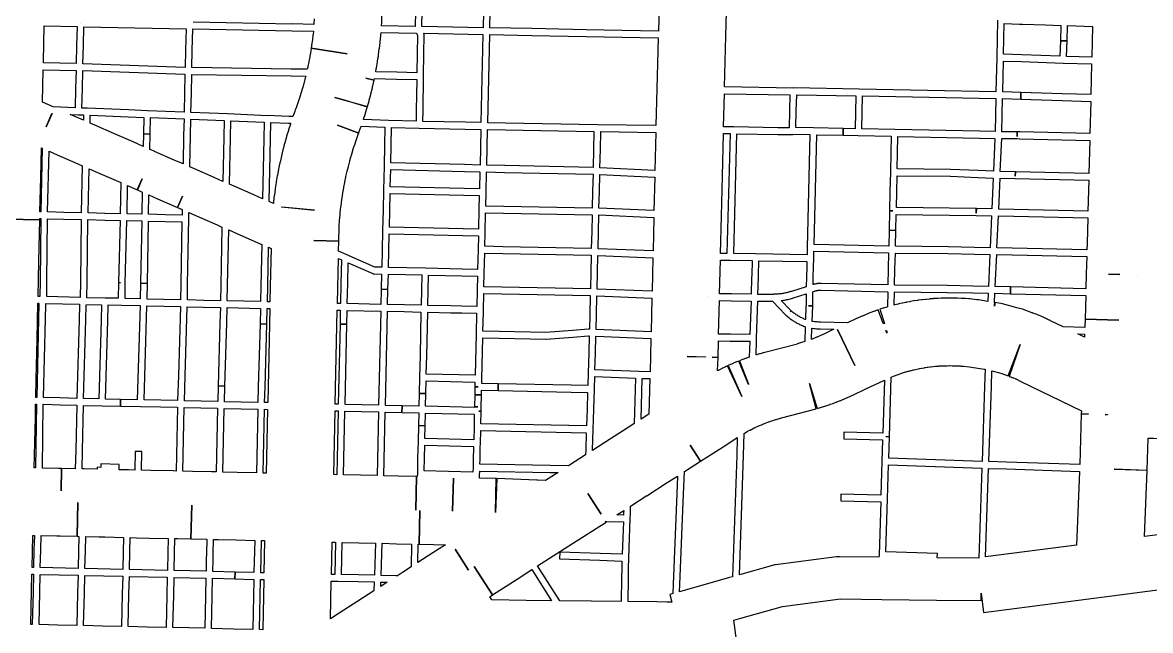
# Model space of a CAD drawing. Extents: x 0 to 1129, y 203 to 1017.
# Drawn here: x 334.1 to 522.6, y 322.8 to 424.4 of the extents above; entities that cross this region are included whole.
import ezdxf

# ---------------------------------------------------------------- set-up
doc = ezdxf.new("R2010")
doc.units = 0
doc.layers.get('0').update_dxf_attribs({"linetype": 'CONTINUOUS'})

msp = doc.modelspace()

# ---------------------------------------------------------------- linework, layer by layer
at = {"color": 1}
for points in [[(440.852357, 442.023353), (440.358445, 423.001575), (428.307556, 423.23442), (419.184734, 423.41082), (412.178579, 423.544865), (412.47489, 437.042154)], [(497.035734, 424.836968), (496.90169, 418.585769), (496.781734, 412.870746), (473.914668, 413.301146), (462.929179, 413.498702), (462.929179, 413.470479), (451.407468, 413.660968), (451.633246, 422.177035), (452.155334, 442.299479)], [(394.476111, 440.203088), (396.642155, 440.153687), (400.480378, 440.069021), (404.304511, 439.991398), (408.142734, 439.913799), (411.402378, 439.836199), (411.345933, 437.063354), (411.049622, 423.573132), (400.833178, 423.763621), (400.988378, 431.277799), (399.859489, 431.306021), (399.704289, 423.791843), (394.066889, 423.897687), (394.102155, 424.412732), (394.102155, 424.469176), (394.109154, 424.511532), (394.151488, 425.520465), (394.151488, 425.569843), (394.151488, 425.619243), (394.17971, 426.628199), (394.186709, 426.642197), (394.186709, 426.66342), (394.320776, 433.055753), (394.476111, 440.203088)], [(343.760778, 424.321179), (343.760778, 424.307181), (343.753779, 424.307181), (343.760778, 424.321179)], [(382.826994, 425.033463), (382.777594, 424.229152), (382.770594, 424.130351), (382.770594, 424.116353), (379.151083, 424.186886), (379.151083, 424.179887), (362.563483, 424.504443)], [(498.150444, 424.243511), (500.6834, 424.165911), (501.233711, 424.151913), (505.050778, 424.03198), (507.611933, 423.954358), (507.5414, 421.39318), (508.670289, 421.350869), (508.733778, 423.919091), (512.938889, 423.785024), (512.797778, 418.64858), (508.592667, 418.782647), (508.670289, 421.350869), (507.5414, 421.386135), (507.463778, 418.817913), (501.099667, 419.022513), (498.0446, 419.121313), (498.150444, 424.243511)], [(337.707111, 423.869578), (343.182222, 423.763734), (343.1046, 420.5958), (343.041111, 417.568978), (337.558956, 417.6748), (337.565955, 417.935867), (337.707111, 423.869578)], [(344.311111, 423.735511), (347.175667, 423.679067), (361.413778, 423.403911), (361.315, 419.805578), (361.251489, 416.919867), (344.17, 417.540756), (344.233489, 420.567578), (344.311111, 423.735511)], [(362.528556, 423.375689), (379.158511, 423.051134), (379.158511, 423.058133), (382.679222, 422.994644), (382.622778, 422.423155), (382.60878, 422.317311), (382.517069, 421.520044), (382.397113, 420.623977), (382.383115, 420.518133), (382.319626, 420.137155), (388.359182, 419.219911), (382.319626, 420.130089), (382.256115, 419.720866), (382.242116, 419.622089), (382.10805, 418.824799), (382.094051, 418.726044), (381.938807, 417.928755), (381.924808, 417.837022), (381.77663, 417.110311), (381.769631, 417.110311), (381.762632, 417.039755), (381.748634, 416.955089), (381.671034, 416.616422), (379.011078, 416.651688), (378.989855, 416.651688), (362.381055, 416.8916), (362.444566, 419.784355), (362.528556, 423.375689)], [(393.989266, 422.768911), (399.901845, 422.656023), (400.085266, 422.282089), (400.035889, 419.262312), (399.979444, 416.030845), (396.606889, 416.115511), (393.100289, 416.200178), (393.206111, 416.750534), (393.21311, 416.792845), (393.220109, 416.849289), (393.389443, 417.837067), (393.396442, 417.886467), (393.403441, 417.9288), (393.481041, 418.4368), (393.48804, 418.4368), (393.558595, 418.916578), (393.565594, 418.973023), (393.572594, 419.029467), (393.706638, 420.024312), (393.713637, 420.066622), (393.713637, 420.116023), (393.826526, 421.117911), (393.833525, 421.167289), (393.847523, 421.216689), (393.939257, 422.218578), (393.939257, 422.260911), (393.953255, 422.303245), (393.989266, 422.768911)], [(401.157711, 422.634845), (411.0214, 422.444356), (410.696822, 407.705289), (408.100378, 407.761734), (400.974289, 407.916978), (401.009556, 409.702023), (401.094222, 415.445245), (401.157711, 419.248178), (401.214155, 422.380845), (401.221154, 422.507867), (401.157711, 422.634845)], [(412.150289, 422.416134), (419.170556, 422.282089), (428.279266, 422.105689), (440.330155, 421.872845), (440.111444, 413.342689), (439.949178, 407.197289), (430.170155, 407.359578), (414.817266, 407.620622), (411.825711, 407.677067), (412.150289, 422.416134)], [(498.016378, 417.992312), (501.064378, 417.893511), (507.992956, 417.667734), (512.769556, 417.519578), (512.649622, 412.376089), (507.865933, 412.531289), (500.951489, 412.757067), (500.916222, 411.628178), (507.830667, 411.4024), (512.6214, 411.247201), (512.494378, 405.870845), (500.775111, 406.138978), (500.344734, 406.160201), (500.32351, 405.405268), (500.33051, 406.160201), (497.769354, 406.188424), (497.882243, 411.712912), (500.916132, 411.628246), (500.944354, 412.757135), (497.910465, 412.841801), (498.016378, 417.992312)], [(337.537778, 416.545911), (343.012889, 416.440089), (342.942333, 413.420312), (342.864734, 410.1818), (339.188778, 410.329956), (337.403711, 411.120178), (337.537778, 416.545911)], [(344.141778, 416.411867), (361.223266, 415.790978), (361.159778, 412.6724), (361.089222, 409.440978), (354.943845, 409.687911), (351.782956, 409.821956), (344.861444, 410.104178), (343.993622, 410.139467), (344.071222, 413.392089), (344.141778, 416.411867)], [(362.352155, 415.762756), (378.968, 415.522845), (378.996222, 415.522845), (381.402155, 415.487578), (381.352778, 415.275911), (381.324556, 415.177134), (381.127, 414.401023), (381.105777, 414.302245), (380.901154, 413.582578), (380.894155, 413.575579), (380.894155, 413.561581), (380.880157, 413.526292), (380.880157, 413.519293), (380.858934, 413.441693), (380.590823, 412.559737), (380.350934, 411.790693), (380.315668, 411.698982), (380.026378, 410.838182), (380.033378, 410.838182), (379.737022, 410.019737), (379.715799, 409.977426), (379.666421, 409.829248), (379.581754, 409.603471), (379.574755, 409.589472), (379.567756, 409.56125), (379.257312, 408.700472), (378.594112, 408.728695), (375.038112, 408.876873), (375.038112, 408.862649), (368.35649, 409.144871), (362.218156, 409.398871), (362.288712, 412.644426), (362.352155, 415.762756)], [(391.442222, 415.106533), (392.832155, 414.824311), (392.881556, 415.078311), (396.578667, 414.986577), (399.958289, 414.901911), (399.880667, 409.723155), (399.8454, 407.945155), (395.224, 408.036889), (391.054155, 408.213266), (391.061154, 408.22749), (391.075153, 408.283935), (391.385597, 409.24349), (391.392596, 409.285801), (391.413819, 409.342246), (391.68193, 410.252424), (391.68193, 410.259423), (391.703154, 410.301734), (387.51922, 411.543511), (386.284487, 411.924534), (391.731376, 410.400534), (391.992443, 411.360089), (392.013666, 411.409467), (392.020665, 411.458845), (392.274665, 412.425467), (392.288663, 412.481911), (392.302661, 412.524245), (392.54255, 413.504978), (392.549549, 413.547289), (392.556548, 413.603734), (392.775259, 414.584467), (392.789483, 414.6268), (392.796482, 414.669134), (392.831749, 414.817289), (391.442222, 415.106533)], [(451.379178, 412.531266), (462.343489, 412.347845), (462.265889, 409.666734), (462.202378, 406.851556), (460.346778, 406.844556), (460.325555, 406.844556), (452.938377, 406.985668), (451.237999, 407.01389), (451.379178, 412.531266)], [(463.472378, 412.361933), (473.329, 412.178511), (473.223178, 406.675178), (471.254667, 406.717489), (471.240668, 405.5886), (473.759513, 405.532155), (479.262846, 405.426333), (479.206402, 402.667622), (479.12878, 399.429111), (479.058224, 396.1906), (478.987668, 392.959178), (479.552113, 392.944954), (478.987668, 392.951953), (478.917113, 389.720509), (480.046002, 389.699286), (480.102446, 392.373352), (493.47978, 392.196975), (496.055069, 392.147575), (495.815157, 386.799463), (493.204624, 386.848841), (488.816046, 386.933508), (488.802048, 386.933508), (479.989648, 387.032308), (480.046092, 389.692241), (478.917203, 389.720463), (478.860759, 387.053463), (466.365381, 387.321575), (466.816937, 405.673063), (471.233692, 405.588397), (471.254915, 406.717286), (466.273693, 406.809019), (463.331515, 406.865463), (463.395026, 409.631241), (463.472378, 412.361933)], [(474.457889, 412.157333), (496.753444, 411.741044), (496.640556, 406.202444), (494.072333, 406.251845), (479.8554, 406.548155), (474.352067, 406.654), (474.457889, 412.157333)], [(338.991222, 409.215178), (338.998221, 409.215178), (338.024532, 406.999711), (338.991222, 409.215178)], [(342.018067, 409.088065), (343.393889, 409.031621), (344.254667, 408.996354), (344.240668, 408.114421), (342.681379, 408.798799), (342.018067, 409.088065)], [(345.383556, 408.954021), (351.7406, 408.692954), (354.337044, 408.580065), (354.2806, 405.807243), (355.402444, 405.78602), (355.465933, 408.537709), (361.061, 408.311931), (360.990444, 405.553198), (360.891667, 400.80482), (359.431178, 401.446865), (359.431178, 401.453864), (356.108, 402.900241), (356.108, 402.90724), (355.353044, 403.238863), (355.402444, 405.785907), (354.273556, 405.800131), (354.231222, 403.732842), (352.537889, 404.480731), (349.4546, 405.828353), (346.131444, 407.281775), (345.355333, 407.620442), (345.383556, 408.954021)], [(362.189889, 408.269621), (367.749667, 408.036799), (367.693222, 405.271021), (367.552111, 397.89091), (366.091622, 398.532954), (362.789622, 399.972287), (362.013489, 400.318021), (362.119333, 405.525021), (362.189889, 408.269621)], [(368.878556, 407.994465), (374.438333, 407.761621), (374.381889, 404.995843), (374.1914, 394.991088), (372.723845, 395.633132), (369.450067, 397.058354), (368.673933, 397.404065), (368.822111, 405.242799), (368.878556, 407.994465)], [(375.567222, 407.726309), (378.551711, 407.599309), (378.883333, 407.585311), (378.869335, 407.542977), (378.855337, 407.500644), (378.834114, 407.458311), (378.530736, 406.484644), (378.509513, 406.442311), (378.502514, 406.385866), (378.213225, 405.419244), (378.192002, 405.362799), (378.178004, 405.320489), (377.902826, 404.339755), (377.895826, 404.290355), (377.874603, 404.248044), (377.620603, 403.260266), (377.59938, 403.210866), (377.592381, 403.161466), (377.352515, 402.173688), (377.338291, 402.131378), (377.331292, 402.081977), (377.105514, 401.087155), (377.091516, 401.044799), (377.084517, 400.988355), (376.879917, 399.993533), (376.872918, 399.9512), (376.858694, 399.894755), (376.668205, 398.899911), (376.661206, 398.850533), (376.647208, 398.794089), (376.484919, 397.799244), (376.477919, 397.742799), (376.463695, 397.700489), (376.308496, 396.698577), (376.301497, 396.642133), (376.301497, 396.592755), (376.160386, 395.583822), (376.146387, 395.541466), (376.146387, 395.499155), (376.026454, 394.483155), (376.019455, 394.426711), (376.019455, 394.384355), (375.998232, 394.200933), (375.313832, 394.504311), (375.511387, 404.967688), (375.567222, 407.726309)], [(386.722067, 407.260552), (390.278067, 405.96233), (390.3486, 406.159885), (390.355599, 406.173884), (390.362598, 406.202106), (390.680087, 407.098173), (394.624154, 406.928839), (394.567709, 403.951372), (394.490087, 400.430661), (394.398376, 396.430173), (394.327798, 393.05055), (394.250198, 389.685062), (394.172598, 386.31955), (394.116154, 383.52555), (392.937865, 383.553772), (388.175353, 385.63515), (386.884198, 386.206661), (386.919487, 387.914106), (382.777865, 387.998772), (382.763866, 388.005772), (386.9196, 387.914061), (386.926599, 387.914061), (386.940597, 388.563172), (386.940597, 388.605505), (386.968819, 389.480394), (386.968819, 389.579172), (387.011153, 390.40466), (387.067597, 391.314838), (387.074596, 391.406572), (387.074596, 391.42057), (387.145174, 392.246081), (387.152174, 392.330748), (387.180396, 392.627081), (387.23684, 393.149193), (387.243839, 393.24797), (387.356728, 394.165193), (387.462573, 394.97657), (387.483796, 395.07537), (387.603729, 395.893815), (387.624952, 395.978482), (387.766063, 396.789859), (387.773062, 396.85337), (387.780062, 396.888637), (387.928239, 397.700037), (387.949463, 397.798792), (388.111752, 398.603148), (388.132975, 398.694859), (388.344619, 399.590926), (388.528086, 400.388193), (388.535085, 400.388193), (388.767907, 401.284259), (388.782131, 401.340704), (388.796129, 401.37597), (389.014863, 402.166193), (389.043085, 402.257903), (389.275907, 403.048126), (389.304129, 403.139859), (389.558129, 403.930081), (389.586351, 404.014748), (389.854485, 404.790859), (389.889752, 404.889637), (390.179018, 405.708081), (390.193242, 405.750415), (390.263775, 405.94797), (386.722067, 407.260552)], [(395.753178, 406.893663), (400.388667, 406.80193), (408.072155, 406.632596), (410.6686, 406.576152), (410.541622, 400.614219), (407.966333, 400.684774), (395.633222, 400.974063), (395.696734, 403.937397), (395.753178, 406.893663)], [(411.797489, 406.54793), (414.789044, 406.491485), (429.584556, 406.237485), (429.521044, 403.224774), (429.457556, 400.190885), (414.662067, 400.522508), (411.670511, 400.585996), (411.797489, 406.54793)], [(430.713444, 406.223397), (439.920956, 406.068152), (439.772778, 399.725219), (430.5794, 400.141485), (430.649933, 403.196552), (430.713444, 406.223397)], [(451.209845, 405.88473), (452.352822, 405.863507), (451.8166, 385.825729), (450.744155, 385.846952), (450.892333, 392.055841), (451.047556, 398.78), (451.209845, 405.88473)], [(453.481711, 405.842374), (460.318556, 405.715397), (460.325555, 405.715397), (460.332554, 405.715397), (462.823154, 405.722396), (462.823154, 405.750618), (465.687732, 405.694174), (465.222042, 386.77824), (465.19382, 385.614062), (456.60722, 385.755174), (452.945376, 385.811618), (453.481711, 405.842374)], [(480.391622, 405.404952), (494.044111, 405.12273), (496.605266, 405.07333), (496.372444, 399.562952), (493.790111, 399.675841), (489.196956, 399.880441), (489.182732, 399.880441), (489.175733, 399.880441), (480.271622, 399.965108), (480.335133, 402.639174), (480.391622, 405.404952)], [(337.227333, 403.485841), (337.375489, 403.42233), (337.128556, 392.796663), (336.980378, 392.796663), (337.1074, 398.553996), (337.227333, 403.485841)], [(497.734155, 405.059219), (500.323556, 405.030996), (500.746889, 405.009773), (512.466155, 404.74164), (512.303889, 399.210084), (500.034289, 399.492306), (500.013066, 398.737373), (500.020065, 399.492306), (497.501243, 399.527595), (497.734155, 405.059219)], [(338.497333, 402.928441), (339.844956, 402.335774), (339.844956, 402.342773), (343.295111, 400.82584), (344.064155, 400.487174), (343.887778, 392.641396), (340.973845, 392.704907), (338.257444, 392.768396), (338.497333, 402.928441)], [(345.186, 399.99333), (346.618289, 399.365397), (349.694511, 398.024818), (350.491778, 397.672063), (350.407111, 392.486219), (347.831845, 392.542663), (345.016667, 392.613219), (345.186, 399.99333)], [(395.605, 399.845174), (407.938111, 399.555885), (410.5134, 399.48533), (410.449889, 396.634885), (407.860511, 396.69133), (395.541489, 396.973552), (395.605, 399.845174)], [(354.090111, 398.335331), (353.2646, 396.444442), (354.054822, 396.098731), (353.998378, 392.408664), (351.536, 392.458222), (351.613622, 397.178378), (353.257556, 396.451667), (354.090111, 398.335331)], [(411.642289, 399.457108), (414.633845, 399.393619), (429.429333, 399.061996), (429.365845, 396.239774), (429.295266, 393.431663), (414.513889, 393.706818), (411.508222, 393.763263), (411.564667, 396.049263), (411.642289, 399.457108)], [(430.551178, 399.019663), (439.751622, 398.59633), (439.617556, 392.994219), (430.424155, 393.396374), (430.494734, 396.211552), (430.551178, 399.019663)], [(480.243444, 398.836286), (489.140511, 398.75162), (489.168734, 398.75162), (493.733667, 398.54702), (496.330111, 398.434131), (496.104333, 393.276509), (493.500822, 393.325909), (493.479599, 392.570953), (493.486598, 393.325909), (480.13042, 393.502286), (480.186865, 396.16222), (480.243444, 398.836286)], [(497.459, 398.398842), (500.013111, 398.363553), (512.275667, 398.081331), (512.141622, 392.923731), (499.780289, 393.191842), (497.233222, 393.248286), (497.459, 398.398842)], [(355.176667, 395.611909), (356.601889, 394.99102), (359.953266, 393.516398), (360.785845, 395.407286), (359.960333, 393.516398), (360.750556, 393.170664), (360.736557, 392.253464), (357.921379, 392.316953), (355.127379, 392.380442), (355.176667, 395.611909)], [(395.513266, 395.844731), (407.832289, 395.562509), (410.421667, 395.506064), (410.365222, 393.220064), (410.287622, 389.903953), (407.712333, 389.960398), (395.393333, 390.228509), (395.449778, 393.022509), (395.513266, 395.844731)], [(361.865333, 392.684), (363.2694, 392.070155), (366.627845, 390.595556), (367.403933, 390.256889), (367.213444, 380.5414), (367.164067, 377.944956), (364.370067, 378.0014), (361.618378, 378.064889), (361.660734, 380.675444), (361.851222, 391.668), (361.865333, 392.684)], [(377.366378, 393.608131), (382.862667, 393.050731), (377.415778, 393.586953), (377.366378, 393.608131)], [(411.48, 392.6346), (414.485667, 392.578155), (429.267044, 392.295933), (429.203556, 389.480778), (429.140067, 386.672667), (414.358667, 386.969), (411.360067, 387.032511), (411.402378, 389.304378), (411.48, 392.6346)], [(430.395933, 392.267711), (439.596378, 391.865556), (439.4694, 386.263444), (430.268956, 386.6374), (430.332444, 389.452556), (430.395933, 392.267711)], [(336.959222, 391.668045), (337.1074, 391.668045), (337.015667, 381.239934), (336.980378, 378.64349), (336.655845, 378.650489), (336.782822, 384.471311), (336.952155, 391.463378), (331.427667, 391.590355), (336.952155, 391.470422), (336.959222, 391.668045)], [(338.236289, 391.639823), (340.945622, 391.576334), (343.8666, 391.512823), (343.732556, 381.112934), (343.704333, 378.474156), (338.109266, 378.615267), (338.144556, 381.225823), (338.236289, 391.639823)], [(344.995489, 391.484601), (347.803622, 391.414045), (350.385933, 391.357601), (350.096667, 380.957712), (350.4706, 380.950713), (350.096667, 380.950713), (350.075444, 378.347224), (347.867066, 378.389557), (344.833177, 378.446002), (344.861399, 381.105958), (344.995489, 391.484601)], [(351.514822, 391.329378), (353.984289, 391.279978), (353.814956, 380.85189), (354.943845, 380.837666), (355.113178, 391.251666), (357.907178, 391.188177), (360.715266, 391.124688), (360.531845, 380.68951), (360.489489, 378.093066), (357.695489, 378.163622), (354.8874, 378.220066), (354.943845, 380.823577), (353.814956, 380.851799), (353.758511, 378.248288), (351.204378, 378.325888), (351.225601, 380.94351), (351.514822, 391.329378)], [(497.183845, 392.119601), (499.752067, 392.063156), (512.1134, 391.795045), (512.000511, 387.498201), (511.972289, 386.432823), (499.498067, 386.722112), (496.943933, 386.778556), (497.183845, 392.119601)], [(368.525778, 389.770112), (369.894556, 389.170378), (373.295333, 387.688712), (374.050289, 387.357089), (373.916222, 380.393267), (373.866822, 377.789756), (368.292956, 377.916779), (368.342333, 380.527312), (368.525778, 389.770112)], [(395.365111, 389.099823), (407.684111, 388.831712), (410.2594, 388.775267), (410.217044, 386.489267), (410.139444, 383.159045), (407.543, 383.208423), (401.397622, 383.356601), (395.245178, 383.497712), (395.301622, 386.298779), (395.365111, 389.099823)], [(375.172111, 386.870313), (375.602511, 386.679801), (375.468444, 380.350979), (375.412, 377.754535), (374.995711, 377.761534), (375.045111, 380.372112), (375.172111, 386.870313)], [(386.856111, 384.979356), (387.385266, 384.753578), (387.293556, 380.816578), (387.215933, 377.486356), (386.700889, 377.500354), (386.757333, 380.103843), (386.856111, 384.979356)], [(411.331845, 385.903713), (414.330444, 385.840201), (429.111845, 385.543868), (429.041266, 382.721646), (428.984822, 379.913535), (414.210511, 380.223979), (411.197778, 380.280424), (411.247178, 382.566424), (411.331845, 385.903713)], [(430.240734, 385.508602), (439.441178, 385.127579), (439.300067, 379.511357), (430.113711, 379.878246), (430.170155, 382.700468), (430.240734, 385.508602)], [(450.715933, 384.718312), (452.352822, 384.690089), (456.021711, 384.633645), (455.944111, 382.206534), (455.944111, 382.199535), (455.937112, 381.832646), (455.880668, 379.010424), (452.585734, 379.073935), (450.589023, 379.109201), (450.715933, 384.718312)], [(457.1506, 384.619511), (465.165711, 384.485467), (465.144488, 383.554134), (465.09511, 381.924312), (465.052754, 380.280356), (462.611555, 379.497201), (462.604556, 379.497201), (462.477556, 379.454845), (462.470556, 379.454845), (462.301223, 379.3984), (462.294224, 379.3984), (462.139002, 379.356089), (462.125004, 379.356089), (461.962737, 379.313734), (461.948513, 379.313734), (461.793313, 379.271423), (461.786314, 379.271423), (461.616981, 379.229067), (461.609982, 379.229067), (461.440649, 379.200845), (461.433649, 379.200845), (461.264316, 379.158534), (461.257317, 379.158534), (461.087984, 379.137311), (461.080985, 379.137311), (460.911651, 379.102044), (460.911651, 379.109043), (460.735251, 379.080821), (460.728252, 379.080821), (460.558919, 379.066823), (460.551919, 379.066823), (460.382586, 379.0456), (460.375587, 379.0456), (460.206254, 379.031376), (460.199255, 379.031376), (460.022877, 379.017378), (459.846499, 379.010378), (459.832275, 379.010378), (459.677076, 379.010378), (459.655853, 379.010378), (459.655853, 378.975089), (459.564142, 378.975089), (459.542919, 378.975089), (459.366541, 378.975089), (456.995874, 378.989313), (457.066407, 381.804469), (457.073406, 382.171358), (457.1506, 384.619511)], [(466.336956, 386.192979), (478.832333, 385.924868), (478.768822, 383.243757), (478.712378, 380.569713), (467.578734, 380.830757), (467.571734, 380.830757), (467.557736, 380.830757), (467.487181, 380.830757), (467.402514, 380.830757), (467.395515, 380.830757), (467.381517, 380.830757), (467.29685, 380.823758), (467.289851, 380.823758), (467.205184, 380.823758), (467.198185, 380.823758), (467.191186, 380.823758), (467.028897, 380.802535), (467.021898, 380.802535), (467.014899, 380.802535), (466.923165, 380.795536), (466.916166, 380.795536), (466.909167, 380.795536), (466.831545, 380.774313), (466.739834, 380.767313), (466.725835, 380.760314), (466.711837, 380.760314), (466.704838, 380.760314), (466.690614, 380.760314), (466.655348, 380.753315), (466.641349, 380.753315), (466.556683, 380.732092), (466.549684, 380.732092), (466.465017, 380.718094), (466.458018, 380.704096), (466.451019, 380.704096), (466.373396, 380.690097), (466.359398, 380.690097), (466.281798, 380.661875), (466.274799, 380.661875), (466.2678, 380.661875), (466.197267, 380.640652), (466.225489, 381.889497), (466.274867, 383.526386), (466.310156, 385.064497), (466.336956, 386.192979)], [(479.961222, 385.903713), (488.787711, 385.804912), (488.79471, 385.804912), (493.19031, 385.720246), (495.758532, 385.670868), (495.52571, 380.329801), (492.922221, 380.379201), (488.674754, 380.456824), (488.667755, 380.456824), (479.841244, 380.548535), (479.897688, 383.222602), (479.961222, 385.903713)], [(496.894556, 385.649713), (499.469845, 385.593268), (511.944067, 385.303979), (511.866444, 382.453535), (511.795889, 379.948824), (499.215845, 380.245135), (499.187622, 379.116246), (511.774734, 378.819935), (511.661845, 374.840602), (517.306289, 374.692424), (517.306289, 374.685425), (511.661845, 374.840669), (511.626556, 373.486003), (508.014111, 373.570669), (505.876289, 374.600758), (505.756333, 374.664269), (505.742335, 374.671268), (505.721112, 374.692491), (505.69289, 374.69949), (505.445957, 374.819424), (505.403623, 374.847646), (505.36129, 374.868869), (505.10729, 374.988802), (505.057912, 375.017024), (505.008512, 375.031023), (504.754512, 375.150978), (504.705112, 375.172201), (504.669846, 375.193425), (504.415846, 375.299269), (504.373512, 375.327491), (504.317068, 375.34149), (504.063068, 375.447312), (504.020734, 375.468535), (503.985468, 375.482533), (503.717334, 375.588355), (503.675023, 375.609578), (503.625623, 375.623576), (503.357512, 375.722354), (503.315179, 375.750576), (503.258734, 375.757575), (502.99769, 375.856376), (502.962401, 375.870374), (502.927112, 375.877373), (502.856579, 375.898596), (502.778957, 375.926818), (502.659023, 375.969174), (501.516001, 376.406596), (501.240846, 376.519485), (500.951556, 376.597108), (500.288357, 376.773485), (497.861246, 377.422596), (497.571957, 377.493174), (497.282668, 377.549619), (496.619468, 377.655441), (496.520668, 377.034552), (496.534892, 377.316774), (496.584269, 377.655441), (496.54898, 377.66244), (496.612491, 379.172306), (499.18778, 379.115862), (499.209004, 380.244751), (496.661937, 380.301195), (496.894556, 385.649713)], [(388.500067, 384.266756), (392.606378, 382.467578), (392.698111, 382.425245), (392.818067, 382.425245), (394.088067, 382.397023), (394.024556, 379.871134), (395.146378, 379.8288), (395.216956, 382.3688), (400.804956, 382.2418), (400.748511, 379.708845), (400.692067, 377.175911), (397.898067, 377.239423), (395.075845, 377.302911), (395.146378, 379.8288), (394.024556, 379.864089), (393.961044, 377.331134), (388.344822, 377.458134), (388.422444, 380.802467), (388.500067, 384.266756)], [(401.933845, 382.213714), (407.514778, 382.079647), (410.111222, 382.030269), (410.054778, 379.737202), (409.998333, 376.96438), (407.514778, 377.020825), (405.673266, 377.063158), (401.820956, 377.147825), (401.8774, 379.680758), (401.933845, 382.213714)], [(515.591778, 382.354689), (517.503845, 382.312356), (517.503845, 382.305357), (515.591778, 382.354689)], [(520.431889, 382.234711), (520.438888, 382.234711), (520.438888, 382.227712), (520.431889, 382.227712), (520.431889, 382.234711)], [(411.169556, 379.151602), (414.182289, 379.095158), (428.9566, 378.784714), (428.879, 375.64498), (428.822556, 373.168491), (428.709667, 373.17549), (428.681444, 373.17549), (428.653222, 373.168491), (426.000333, 372.970936), (421.562378, 372.64638), (421.513, 372.64638), (413.787178, 372.801602), (411.035489, 372.858047), (411.106067, 376.004825), (411.106067, 376.364669), (411.169556, 379.151602)], [(465.038734, 379.088091), (465.031734, 377.105491), (465.024735, 377.105491), (464.92598, 374.791269), (464.869536, 374.812492), (464.735469, 374.868937), (464.721471, 374.875936), (464.594471, 374.939425), (464.587471, 374.939425), (464.453405, 375.002936), (464.446406, 375.002936), (464.319383, 375.05938), (464.312384, 375.073378), (464.178317, 375.129823), (464.171318, 375.143821), (464.051385, 375.214377), (464.037161, 375.214377), (463.917228, 375.284932), (463.910228, 375.284932), (463.783206, 375.355488), (463.776207, 375.362487), (463.649207, 375.433065), (463.642208, 375.440064), (463.522274, 375.517687), (463.395274, 375.602353), (463.388275, 375.609352), (463.275386, 375.686975), (463.261388, 375.686975), (463.141433, 375.778686), (463.134433, 375.778686), (463.028611, 375.863352), (463.014613, 375.870351), (462.901724, 375.955018), (462.894725, 375.962017), (462.781836, 376.046684), (462.774837, 376.060682), (462.669015, 376.145349), (462.654791, 376.152348), (462.541902, 376.251148), (462.386703, 376.067681), (462.534858, 376.251148), (462.407858, 376.349903), (462.372569, 376.392259), (462.358571, 376.399258), (460.891015, 377.958525), (461.060348, 377.986747), (461.067348, 377.986747), (461.264903, 378.014969), (461.448348, 378.050258), (461.455347, 378.050258), (461.645835, 378.085548), (461.652834, 378.085548), (461.836256, 378.120814), (461.843255, 378.120814), (461.857254, 378.127813), (462.033631, 378.163102), (462.04063, 378.163102), (462.04763, 378.163102), (462.224007, 378.21248), (462.231006, 378.219479), (462.238005, 378.219479), (462.414406, 378.261812), (462.428404, 378.261812), (462.611871, 378.311212), (462.61887, 378.311212), (462.795247, 378.374701), (462.802247, 378.374701), (462.936291, 378.409968), (462.94329, 378.416967), (465.038734, 379.088091)], [(467.402333, 379.701936), (467.430556, 379.701936), (467.487, 379.701936), (467.550511, 379.701936), (467.55751, 379.701936), (478.68411, 379.440892), (478.627666, 376.907936), (478.613668, 376.900937), (478.564267, 376.886713), (478.514867, 376.872714), (477.978645, 376.710425), (477.929267, 376.703426), (477.893978, 376.689202), (477.357756, 376.519869), (478.119756, 374.113936), (477.936334, 374.120935), (477.075534, 376.421069), (476.377045, 376.152935), (476.334712, 376.138937), (476.292378, 376.117714), (475.424556, 375.786091), (475.382201, 375.764868), (475.325756, 375.736646), (474.465001, 375.383868), (474.422645, 375.36987), (474.380334, 375.355872), (473.519534, 374.981938), (473.441934, 374.946649), (473.364334, 374.904316), (471.974378, 374.248161), (467.437668, 374.346916), (467.423444, 374.346916), (467.345844, 374.353915), (467.338845, 374.353915), (467.127201, 374.367913), (467.105977, 374.367913), (466.894311, 374.381911), (466.887312, 374.381911), (466.675668, 374.403135), (466.668668, 374.403135), (466.449958, 374.424358), (466.449958, 374.417359), (466.22418, 374.452625), (466.217181, 374.452625), (466.047847, 374.473848), (466.146625, 377.063226), (465.469292, 377.091448), (466.160736, 377.084449), (466.174734, 379.448071), (466.428734, 379.532738), (466.442733, 379.532738), (466.49211, 379.553961), (466.562688, 379.575184), (466.583911, 379.575184), (466.633289, 379.596407), (466.640288, 379.596407), (466.703799, 379.610631), (466.703799, 379.603632), (466.767288, 379.624855), (466.781286, 379.624855), (466.837731, 379.639079), (466.84473, 379.639079), (466.901174, 379.646078), (466.908174, 379.646078), (466.915173, 379.646078), (466.936396, 379.660077), (466.985796, 379.667076), (466.992795, 379.667076), (467.049239, 379.674075), (467.063238, 379.674075), (467.119682, 379.681074), (467.119682, 379.674075), (467.26786, 379.695298), (467.289083, 379.695298), (467.338461, 379.695298), (467.34546, 379.695298), (467.402333, 379.701936)], [(479.813044, 379.419714), (488.6466, 379.328003), (488.653599, 379.328003), (492.908088, 379.25038), (495.483377, 379.20098), (495.426932, 377.832225), (493.839421, 378.072091), (493.69831, 378.093314), (493.557199, 378.107313), (492.414221, 378.227268), (492.371865, 378.227268), (492.322488, 378.227268), (492.287199, 378.234267), (492.273201, 378.234267), (492.251977, 378.234267), (491.701644, 378.283668), (491.638133, 378.290667), (491.581688, 378.290667), (491.031378, 378.325933), (490.981977, 378.325933), (490.939644, 378.325933), (490.3752, 378.354155), (490.325822, 378.354155), (490.262311, 378.354155), (489.704933, 378.368379), (489.662577, 378.368379), (489.620266, 378.368379), (489.055822, 378.375378), (488.999378, 378.375378), (488.949977, 378.375378), (488.942978, 378.375378), (488.392622, 378.368379), (488.336178, 378.368379), (488.2868, 378.368379), (487.729423, 378.354155), (487.672978, 378.354155), (487.630622, 378.354155), (487.066178, 378.325933), (487.0168, 378.318934), (486.967423, 378.318934), (486.402978, 378.283668), (486.353578, 378.283668), (486.311245, 378.269444), (485.7468, 378.227133), (485.697423, 378.227133), (485.648023, 378.220134), (485.090622, 378.163689), (485.041245, 378.15669), (484.9848, 378.15669), (484.427423, 378.086157), (484.385067, 378.086157), (484.342756, 378.079158), (483.785356, 378.008602), (483.735956, 378.001603), (483.679511, 377.987379), (483.129201, 377.90978), (483.072756, 377.90278), (483.016312, 377.895781), (482.465956, 377.797004), (482.430689, 377.790004), (482.381289, 377.776006), (481.838023, 377.684273), (481.788622, 377.66305), (481.725134, 377.65605), (481.1748, 377.543162), (481.125423, 377.529163), (481.068978, 377.522164), (480.525689, 377.402209), (480.476312, 377.38821), (480.433956, 377.374212), (479.890689, 377.240168), (479.841289, 377.233169), (479.798978, 377.22617), (479.763689, 377.21917), (479.813044, 379.419714)], [(336.627622, 377.52178), (336.832222, 377.514781), (336.818224, 377.465404), (336.818224, 377.401892), (336.754713, 374.918337), (336.437224, 361.780892), (336.282002, 361.787892), (336.352557, 364.835892), (336.500713, 371.46107), (336.627622, 377.52178)], [(337.989333, 377.486491), (343.591444, 377.34538), (343.591444, 377.331382), (343.584445, 377.289049), (343.584445, 377.246715), (343.513912, 374.756116), (343.168179, 361.60456), (340.374179, 361.68216), (337.566068, 361.752715), (337.883556, 374.883093), (337.947068, 377.324338), (337.989333, 377.486491)], [(348.403333, 377.253647), (350.618778, 377.211336), (353.730289, 377.119602), (353.257556, 361.392758), (350.4706, 361.449202), (350.456602, 360.320313), (353.786824, 360.24978), (357.152313, 360.179202), (359.953357, 360.122758), (359.727579, 349.468892), (359.247801, 349.48289), (355.522468, 349.567556), (353.963201, 349.602846), (354.02669, 352.728445), (352.897801, 352.756668), (352.897801, 352.749668), (352.834313, 349.631113), (351.79009, 349.659335), (350.195535, 349.694624), (350.216758, 350.583602), (347.154669, 350.65418), (347.140445, 350.082668), (346.568957, 350.096667), (346.561958, 349.779178), (344.332402, 349.821489), (344.325403, 349.821489), (344.022025, 349.828488), (344.092558, 352.855332), (344.254847, 360.44711), (347.366336, 360.390666), (350.449625, 360.320088), (350.470848, 361.448977), (347.952026, 361.505421), (348.333026, 374.635821), (348.403333, 377.253647)], [(344.734444, 377.324225), (347.281489, 377.274825), (347.203889, 374.671336), (346.822889, 361.533869), (344.282889, 361.576225), (344.642734, 374.720714), (344.713266, 377.183114), (344.713266, 377.21838), (344.734444, 377.324225)], [(354.859178, 377.09138), (357.667266, 377.034936), (360.468333, 376.96438), (360.115556, 365.400313), (359.981489, 361.251647), (357.180444, 361.308091), (354.386444, 361.364536), (354.859178, 377.09138)], [(430.085489, 378.749425), (439.271845, 378.382536), (439.123667, 372.759269), (429.951444, 373.126158), (430.007889, 375.616758), (430.085489, 378.749425)], [(448.662778, 378.629537), (448.669777, 378.629537), (448.669777, 378.622537), (448.662778, 378.622537), (448.662778, 378.629537)], [(450.560734, 377.980425), (452.564511, 377.945159), (455.845333, 377.881648), (455.661889, 372.279537), (452.381044, 372.328937), (450.412556, 372.357159), (450.560734, 377.980425)], [(456.967178, 377.860447), (459.359, 377.846223), (459.450734, 377.846223), (461.588556, 375.574357), (461.616778, 375.546135), (461.645, 375.517912), (461.807266, 375.39089), (461.934289, 375.278001), (461.941288, 375.271002), (462.061221, 375.179291), (462.075445, 375.165067), (462.202423, 375.073356), (462.202423, 375.059358), (462.33649, 374.967624), (462.343489, 374.967624), (462.343489, 374.953626), (462.477556, 374.861892), (462.484555, 374.861892), (462.618622, 374.763115), (462.625621, 374.763115), (462.759687, 374.664337), (462.766687, 374.664337), (462.766687, 374.657338), (462.907798, 374.565627), (463.048909, 374.48096), (463.063133, 374.473961), (463.204244, 374.389294), (463.211243, 374.382295), (463.34531, 374.304695), (463.352309, 374.304695), (463.359308, 374.297696), (463.500419, 374.21303), (463.648597, 374.13543), (463.662595, 374.13543), (463.803706, 374.057807), (463.810706, 374.057807), (463.958884, 373.987252), (463.965883, 373.980253), (464.121082, 373.916764), (464.121082, 373.909765), (464.26926, 373.846254), (464.276259, 373.839255), (464.283258, 373.839255), (464.438481, 373.775766), (464.586659, 373.712277), (464.593658, 373.705278), (464.755947, 373.641767), (464.889991, 373.599456), (464.82648, 371.122945), (463.570614, 370.734878), (463.584612, 370.699611), (458.123634, 369.274389), (458.102411, 369.26739), (457.933078, 369.225079), (457.890745, 369.21808), (457.848411, 369.204082), (457.354522, 369.062971), (457.312189, 369.055972), (457.262789, 369.048973), (456.768922, 368.900795), (456.726567, 368.886796), (456.684256, 368.872572), (456.754789, 371.243239), (456.769013, 371.701862), (456.967178, 377.860447)], [(361.597222, 376.936158), (364.341845, 376.872669), (367.135845, 376.816225), (367.072333, 374.212714), (366.768956, 363.685825), (367.897845, 363.657602), (368.201222, 374.184491), (368.264734, 376.788003), (373.8386, 376.66098), (373.775111, 374.064536), (374.904, 374.036313), (374.967489, 376.632758), (375.383778, 376.625759), (375.052155, 360.905981), (374.523, 360.919979), (374.6006, 363.509357), (374.904, 374.029201), (373.775111, 374.064468), (373.471711, 363.530535), (373.401178, 360.941135), (370.621266, 361.004646), (367.820222, 361.06109), (367.897845, 363.650468), (366.768956, 363.685757), (366.691333, 361.089313), (363.911444, 361.159868), (361.117444, 361.223357), (361.244444, 365.364889), (361.597222, 376.936158)], [(386.672667, 376.371714), (387.187711, 376.357715), (387.1454, 374.015271), (388.274289, 373.994048), (388.3166, 376.329425), (393.932822, 376.202425), (393.594155, 360.468537), (390.779, 360.539092), (387.977933, 360.609648), (388.274289, 373.994048), (387.1454, 374.008046), (386.849044, 360.63778), (386.341044, 360.651778), (386.672667, 376.371714)], [(395.047622, 376.174158), (397.869845, 376.110669), (400.663845, 376.047158), (400.5086, 368.765825), (400.416889, 365.146313), (400.367489, 362.451114), (401.482289, 362.429891), (401.531667, 364.560668), (409.694956, 364.341958), (409.680732, 363.572891), (410.238132, 363.558892), (410.238132, 363.551893), (409.680732, 363.558892), (409.65251, 362.21127), (410.781398, 362.197272), (410.795622, 362.97336), (413.554333, 362.923983), (413.575556, 364.052872), (410.823912, 364.102249), (410.837911, 364.871316), (411.007244, 371.729316), (413.758933, 371.672872), (421.548266, 371.517649), (421.576489, 371.517649), (421.604711, 371.517649), (426.077911, 371.849272), (428.674355, 372.046827), (428.737866, 372.046827), (428.794311, 372.046827), (428.709644, 369.224605), (428.603822, 365.852027), (428.540311, 363.749494), (425.7816, 363.805938), (413.575466, 364.052872), (413.561468, 362.923983), (425.753468, 362.67705), (428.512179, 362.620605), (428.427512, 359.819538), (428.335779, 357.011427), (410.668668, 357.364205), (410.718068, 359.494983), (410.344135, 359.501982), (410.725112, 359.501982), (410.725112, 360.165227), (410.781556, 362.183093), (409.652668, 362.211315), (409.596223, 360.193449), (410.160668, 360.179225), (409.596223, 360.186224), (409.596223, 360.087446), (401.440001, 360.299113), (401.482357, 362.422846), (400.367556, 362.451069), (400.311112, 360.327335), (397.517112, 360.38378), (397.495889, 359.254891), (400.282822, 359.198446), (400.240511, 357.060624), (401.3694, 357.0464), (401.411711, 359.170134), (409.582067, 358.958467), (409.539711, 356.820622), (409.490333, 354.696911), (401.32, 354.901511), (401.3694, 357.032312), (400.240511, 357.060534), (400.177, 354.358245), (400.113489, 351.670089), (400.064111, 348.974845), (400.057112, 348.544467), (399.930135, 348.551466), (399.796068, 342.907022), (399.923068, 348.551466), (396.853912, 348.622044), (394.469112, 348.678489), (394.69489, 359.3112), (397.48889, 359.254755), (397.517112, 360.383644), (394.723112, 360.440089), (395.047622, 376.174158)], [(401.792734, 376.018936), (405.645044, 375.934269), (407.486556, 375.891936), (409.970111, 375.835491), (409.892511, 372.321825), (409.723178, 365.470892), (401.559889, 365.689602), (401.637489, 368.737602), (401.792734, 376.018936)], [(466.012378, 373.337734), (466.075889, 373.330735), (466.082888, 373.330735), (466.31571, 373.295469), (466.322709, 373.295469), (466.562621, 373.281471), (466.562621, 373.274471), (466.56962, 373.274471), (466.802442, 373.253248), (466.809441, 373.253248), (467.04933, 373.23925), (467.056329, 373.23925), (467.282107, 373.225252), (467.296331, 373.225252), (467.402153, 373.218253), (469.69522, 373.168875), (467.896042, 372.315142), (467.889042, 372.308143), (467.578598, 372.167031), (467.486865, 372.124698), (467.239931, 372.011809), (467.134087, 371.969476), (466.873042, 371.849543), (466.802464, 371.821321), (466.428531, 371.673143), (466.174531, 371.581409), (466.089865, 371.539098), (465.962865, 371.496742), (466.012378, 373.337734)], [(429.923222, 371.997179), (439.095444, 371.63029), (439.031933, 368.744579), (438.954333, 366.04229), (437.098734, 366.112846), (429.753889, 366.380957), (429.838556, 369.189068), (429.923222, 371.997179)], [(470.281, 373.15429), (470.294998, 373.15429), (473.159554, 367.093556), (470.281, 373.15429)], [(478.366667, 372.977912), (478.479556, 372.977912), (478.536, 372.787401), (478.529001, 372.540445), (478.366667, 372.977912)], [(510.462378, 372.378179), (511.591266, 372.356956), (511.577268, 371.841889), (510.462378, 372.378179)], [(450.384333, 371.228135), (452.374, 371.199912), (455.6266, 371.150512), (455.549, 368.511734), (455.513711, 368.490511), (455.026889, 368.321178), (454.984556, 368.306954), (454.935178, 368.299955), (454.462444, 368.123577), (454.420111, 368.102354), (454.384822, 368.088356), (453.905044, 367.897867), (455.414956, 363.996134), (455.414956, 363.918534), (453.806289, 367.862578), (453.474667, 367.721467), (453.446444, 367.714468), (453.411178, 367.70047), (452.769111, 367.432336), (452.726778, 367.404114), (452.670333, 367.390116), (452.035333, 367.107893), (454.321333, 361.950271), (451.9154, 367.051449), (451.534378, 366.867982), (451.499111, 366.853984), (451.456778, 366.832761), (450.984067, 366.606983), (450.941711, 366.578761), (450.8994, 366.550538), (450.433711, 366.310649), (450.3914, 366.296651), (450.349044, 366.275428), (450.257333, 366.22605), (450.320822, 368.455606), (449.354222, 368.483828), (449.354222, 368.505051), (450.320822, 368.483828), (450.384333, 371.228135)], [(500.8386, 370.628401), (499.011222, 365.287334), (499.201711, 365.23089), (499.272289, 365.202668), (499.364, 365.167401), (499.455711, 365.132135), (499.526289, 365.103912), (499.625044, 365.068623), (499.709711, 365.033334), (499.963711, 364.927512), (500.041333, 364.892223), (500.133044, 364.856957), (500.203622, 364.82169), (500.295333, 364.779334), (500.358822, 364.744068), (500.443489, 364.694668), (500.563444, 364.64529), (500.612822, 364.617068), (500.704556, 364.56769), (500.775111, 364.539468), (500.8386, 364.504179), (511.048, 359.551179), (511.034002, 359.050223), (512.177002, 359.007912), (512.226402, 358.986689), (511.026935, 359.021956), (510.772935, 350.548245), (498.552713, 350.9504), (495.582335, 351.049201), (496.012713, 363.622178), (496.104446, 366.211578), (497.367379, 365.872911), (497.748402, 365.767067), (498.81378, 365.357867), (500.8386, 370.628401)], [(445.170289, 368.603423), (448.232378, 368.532845), (448.232378, 368.518846), (445.170289, 368.603423)], [(488.964111, 367.086467), (489.062889, 367.086467), (489.443889, 367.079468), (489.528556, 367.079468), (489.888378, 367.072469), (490.361111, 367.051246), (490.445778, 367.044247), (490.805622, 367.030248), (490.925556, 367.01625), (491.2854, 366.995027), (491.334778, 366.980803), (491.363, 366.980803), (491.369999, 366.980803), (492.287199, 366.896136), (494.862488, 366.508092), (494.862488, 366.501093), (494.982444, 366.47987), (494.883643, 363.657648), (494.453266, 351.091692), (478.860488, 351.613826), (478.973377, 355.198048), (478.401865, 355.212046), (478.401865, 355.219045), (478.973377, 355.197822), (479.276754, 365.160266), (479.551932, 365.273155), (479.65071, 365.315466), (480.426821, 365.618866), (480.426821, 365.625865), (481.040666, 365.844599), (481.209999, 365.901043), (481.273488, 365.915042), (481.30171, 365.922041), (481.661555, 366.027863), (481.753266, 366.056085), (482.091932, 366.154863), (482.197777, 366.183085), (482.550532, 366.267752), (482.642266, 366.295974), (483.009154, 366.387685), (483.100888, 366.401909), (483.559488, 366.507731), (483.89111, 366.578286), (484.011043, 366.606509), (484.370888, 366.669997), (484.448488, 366.684221), (484.80831, 366.74771), (484.892977, 366.754709), (484.928266, 366.761708), (485.266932, 366.818153), (485.36571, 366.825152), (485.739643, 366.881596), (485.82431, 366.888595), (486.198266, 366.930929), (486.289999, 366.937928), (486.656888, 366.973194), (486.76271, 366.987193), (487.221332, 367.022482), (487.221332, 367.029481), (487.581154, 367.043479), (487.679932, 367.050478), (488.039777, 367.064476), (488.505421, 367.0787), (488.604221, 367.0787), (488.964111, 367.086467)], [(429.7186, 365.252023), (436.499, 365.005067), (436.301444, 357.399201), (435.737, 357.039356), (432.343266, 354.852134), (429.351711, 352.925956), (429.351711, 353.038845), (429.450511, 356.418467), (429.556333, 359.783956), (429.655111, 363.156534), (429.7186, 365.252023)], [(437.627889, 364.962756), (438.919044, 364.913356), (438.770889, 358.979645), (437.451489, 358.140023), (437.627889, 364.962756)], [(478.133845, 364.6664), (477.858667, 355.797578), (471.3746, 355.959867), (471.346378, 354.830978), (477.830444, 354.668689), (477.717556, 351.091511), (477.541178, 345.432978), (470.859556, 345.623467), (470.824289, 344.494578), (477.505889, 344.304089), (477.230734, 335.442312), (477.21651, 335.061289), (470.61251, 335.145956), (470.365576, 335.145956), (470.118643, 335.117734), (459.94451, 333.791289), (459.683465, 333.770066), (459.43651, 333.69951), (453.890865, 332.12611), (454.561132, 352.050999), (454.688132, 355.769288), (454.843354, 355.860999), (454.928021, 355.910399), (455.203176, 356.065622), (455.591243, 356.277288), (455.668865, 356.319622), (455.972243, 356.467799), (456.014576, 356.489023), (456.05691, 356.517245), (456.360287, 356.665423), (456.43791, 356.700689), (456.621354, 356.785356), (457.157576, 357.025245), (457.256354, 357.067578), (457.743176, 357.272178), (457.806687, 357.3004), (457.983088, 357.378023), (458.053621, 357.406245), (458.074844, 357.413244), (458.378244, 357.526133), (458.462911, 357.561422), (458.773355, 357.681378), (458.865066, 357.702601), (459.147288, 357.808423), (459.260177, 357.843712), (459.549444, 357.94249), (459.627066, 357.970712), (459.93751, 358.06949), (460.036288, 358.090713), (460.346733, 358.182446), (460.431399, 358.210668), (460.748911, 358.295335), (460.840622, 358.323557), (460.932332, 358.337556), (460.946556, 358.337556), (460.946556, 358.351554), (466.732112, 359.847332), (465.617312, 364.122998), (466.915534, 359.946109), (468.898156, 360.559954), (468.996934, 360.588176), (469.088645, 360.623443), (469.547267, 360.785732), (469.589601, 360.79973), (469.631934, 360.813954), (470.090556, 360.983287), (470.132867, 361.00451), (470.182267, 361.018509), (470.626779, 361.187842), (470.683223, 361.216064), (470.725534, 361.230062), (471.177089, 361.413507), (471.212378, 361.43473), (471.247668, 361.441729), (471.685089, 361.639285), (471.741534, 361.653283), (471.790934, 361.681505), (472.235445, 361.886127), (472.277756, 361.900126), (472.313045, 361.921349), (472.722267, 362.11186), (472.729266, 362.11186), (472.736266, 362.11186), (475.00111, 363.198393), (478.020888, 364.616571), (478.133845, 364.6664)], [(336.253667, 360.658799), (336.415933, 360.6518), (336.260734, 350.004978), (336.027889, 350.011977), (336.211333, 358.464533), (336.253667, 360.658799)], [(337.544822, 360.623533), (340.338822, 360.552977), (343.125778, 360.475378), (342.963489, 352.8836), (342.970488, 352.8836), (342.892888, 349.856755), (340.599821, 349.9132), (340.515154, 346.152577), (340.592754, 349.9132), (340.070666, 349.920199), (337.389555, 349.976643), (337.544822, 360.623533)], [(361.082155, 360.094355), (363.883222, 360.030866), (366.663111, 359.960311), (366.444378, 349.320533), (365.682378, 349.341756), (362.472111, 349.412334), (360.856378, 349.440556), (361.082155, 360.094355)], [(526.153933, 360.5812), (526.0834, 354.936755), (532.376956, 354.859155), (532.927266, 354.844931), (533.463489, 354.943732), (534.183178, 355.077776), (534.289, 355.091774), (534.839333, 355.183485), (534.401889, 340.133996), (521.596067, 338.518286), (522.033489, 349.57433), (516.537222, 349.793041), (522.033489, 349.623707), (522.195778, 354.98593), (523.084778, 354.97893), (526.076333, 354.936597), (526.153933, 360.5812)], [(367.792, 359.932089), (370.593044, 359.875644), (373.394111, 359.812133), (373.168333, 349.158266), (369.965111, 349.235866), (367.573266, 349.292311), (367.792, 359.932089)], [(374.523, 359.790977), (375.023933, 359.776979), (374.791111, 349.12309), (374.297222, 349.137089), (374.523, 359.790977)], [(386.312822, 359.522866), (386.820822, 359.508868), (386.588, 348.862023), (386.08, 348.876247), (386.312822, 359.522866)], [(387.949711, 359.480533), (390.750778, 359.409977), (393.565933, 359.339422), (393.340155, 348.706711), (390.539111, 348.7702), (387.716889, 348.833688), (387.949711, 359.480533)], [(515.013222, 358.909022), (515.436556, 358.895023), (515.436556, 358.888024), (515.006155, 358.902023), (515.013222, 358.909022)], [(410.647444, 356.23509), (428.307489, 355.882313), (428.222822, 353.074201), (428.1946, 352.185201), (425.506444, 350.456602), (425.287711, 350.322535), (422.289111, 350.378979), (410.527489, 350.604757), (410.541713, 351.40909), (410.584023, 353.426979), (410.605247, 354.097268), (410.647444, 356.23509)], [(453.538155, 355.063868), (453.4394, 352.09349), (452.755, 331.801713), (452.239933, 331.653535), (443.900289, 329.296979), (443.9426, 330.50349), (444.5494, 345.623535), (444.697556, 349.37709), (447.378667, 351.098646), (445.635933, 353.82209), (447.385711, 351.098646), (451.597889, 353.807979), (451.597889, 353.814978), (453.538155, 355.063868)], [(401.291778, 353.77269), (409.462111, 353.56809), (409.455112, 353.44109), (409.412801, 351.423201), (409.384579, 350.075579), (409.363356, 349.292424), (401.200089, 349.518201), (401.2424, 351.641935), (401.291778, 353.77269)], [(410.499266, 349.475868), (422.260889, 349.25009), (423.580289, 349.221868), (421.463622, 347.867201), (420.179489, 347.951868), (420.101889, 347.958867), (420.031333, 347.958867), (413.335622, 348.234045), (413.102778, 342.519045), (413.236822, 348.234045), (410.471044, 348.297534), (410.478043, 348.699712), (410.499266, 349.475868)], [(478.832333, 350.484824), (494.411, 349.96269), (493.903, 334.89909), (486.974444, 334.969646), (486.995668, 335.710468), (478.380823, 335.978602), (478.655978, 344.840379), (478.832333, 350.484824)], [(495.539889, 349.920379), (498.517333, 349.821579), (510.737556, 349.419424), (510.243667, 337.072201), (495.038956, 335.110757), (495.539889, 349.920379)], [(406.082511, 348.255268), (406.08951, 348.255268), (405.955444, 342.758979), (406.082511, 348.255268)], [(443.547489, 348.636246), (443.420511, 345.665868), (442.813711, 330.538757), (442.764333, 328.97949), (442.249266, 328.831313), (442.602067, 327.568379), (441.790667, 327.575378), (440.076155, 327.596602), (440.069156, 327.596602), (435.278423, 327.645979), (435.334867, 331.526535), (435.349091, 333.184602), (435.349091, 333.1986), (435.391402, 334.962511), (435.525469, 338.243333), (435.652469, 341.488889), (435.673692, 342.377889), (435.716048, 343.6126), (438.43947, 345.362378), (438.446469, 345.355378), (441.840202, 347.542601), (443.547489, 348.636246)], [(428.554444, 345.715268), (430.791044, 342.236868), (430.784045, 342.236868), (428.554444, 345.715268)], [(343.316289, 344.198313), (343.323288, 344.198313), (343.203355, 338.560912), (343.506733, 338.553913), (343.450288, 336.162069), (343.379733, 333.191691), (337.043844, 333.332802), (337.114399, 336.30318), (337.170844, 338.68798), (339.823733, 338.631536), (340.352911, 338.624537), (343.182177, 338.561025), (343.316289, 344.198313)], [(362.345111, 343.768048), (362.218111, 338.123603), (364.856889, 338.067159), (364.800444, 335.675314), (364.786446, 334.72987), (364.737069, 332.711981), (359.424224, 332.82487), (359.49478, 335.802314), (359.551224, 338.187092), (360.038046, 338.173094), (362.211157, 338.123716), (362.345111, 343.768048)], [(400.494511, 342.886092), (400.367489, 337.241648), (402.752289, 337.19227), (404.777222, 337.14287), (402.6394, 335.774092), (400.162889, 334.179537), (400.226378, 337.248714), (400.3534, 337.241715), (400.494511, 342.886092)], [(434.558734, 342.864869), (434.54451, 342.420358), (434.53751, 342.095802), (433.429799, 342.138135), (434.558734, 342.864869)], [(431.524822, 341.072735), (431.539046, 341.072735), (431.609579, 340.966913), (431.757757, 341.065691), (434.502379, 340.966913), (434.396535, 338.285802), (434.283646, 335.555313), (430.593579, 335.689358), (423.862602, 335.936291), (423.813201, 334.807402), (430.565357, 334.560469), (434.248379, 334.426425), (434.220157, 333.212869), (434.220157, 333.20587), (434.205933, 331.540759), (434.212932, 331.540759), (434.156488, 327.660203), (429.154088, 327.716648), (429.140089, 327.716648), (423.862534, 327.787203), (420.137201, 333.608048), (425.986245, 337.354537), (431.602467, 340.95287), (431.524822, 341.072735)], [(335.780956, 338.723111), (336.042, 338.716112), (335.985556, 336.331312), (335.915, 333.360934), (335.661, 333.367933), (335.780956, 338.723111)], [(344.635667, 338.518511), (346.879333, 338.476155), (347.810667, 338.454932), (350.957444, 338.384377), (350.901, 335.985488), (350.837489, 333.022154), (344.508667, 333.163266), (344.579222, 336.133643), (344.635667, 338.518511)], [(352.086333, 338.356222), (353.144667, 338.334999), (355.261333, 338.278555), (358.422222, 338.215066), (358.365778, 335.830288), (358.295222, 332.852844), (351.966378, 332.993955), (352.029889, 335.957288), (352.086333, 338.356222)], [(365.985778, 338.038734), (366.776, 338.02451), (369.697, 337.953977), (372.900222, 337.876354), (372.752067, 332.500021), (369.612333, 332.591754), (369.57, 331.462865), (372.730889, 331.371132), (372.5686, 322.989132), (369.414778, 323.066732), (365.647111, 323.165532), (365.76, 328.577132), (365.830556, 331.554576), (369.57, 331.462865), (369.598222, 332.591754), (365.858778, 332.683465), (365.915222, 334.701354), (365.92922, 335.653843), (365.985778, 338.038734)], [(374.029111, 337.848222), (374.537111, 337.841223), (374.424222, 332.457823), (373.880956, 332.471821), (374.029111, 337.848222)], [(385.826, 337.580111), (386.355178, 337.573112), (386.249333, 332.196801), (385.713111, 332.2038), (385.826, 337.580111)], [(387.484067, 337.544822), (390.278067, 337.481333), (393.043845, 337.417845), (392.874511, 332.055622), (390.214556, 332.112067), (387.378222, 332.168511), (387.484067, 337.544822)], [(394.172734, 337.389622), (396.578667, 337.333178), (399.104556, 337.276734), (399.019889, 333.445556), (397.587622, 332.528333), (396.726822, 331.970956), (396.465778, 331.977955), (394.010444, 332.027355), (394.172734, 337.389622)], [(406.378822, 336.430067), (408.6366, 332.916378), (408.629601, 332.916378), (406.378867, 336.408889), (406.378822, 336.430067)], [(335.632778, 332.238977), (335.886778, 332.231977), (335.823266, 329.2616), (335.823266, 329.254601), (335.703333, 323.835934), (335.435222, 323.842933), (335.632778, 332.238977)], [(337.015667, 332.20371), (343.351556, 332.062599), (343.281, 329.092221), (343.154, 323.673555), (339.993111, 323.737043), (336.832222, 323.807599), (336.952155, 329.233332), (337.015667, 332.20371)], [(344.480444, 332.034377), (350.809266, 331.893266), (350.745778, 328.922888), (350.618778, 323.497154), (347.443778, 323.56771), (344.282889, 323.645332), (344.409889, 329.063999), (344.480444, 332.034377)], [(351.938155, 331.865043), (358.267, 331.723932), (358.203489, 328.753555), (358.069444, 323.327821), (354.908556, 323.398377), (351.747667, 323.468932), (351.860556, 328.894666), (351.938155, 331.865043)], [(409.575, 333.516111), (412.630067, 328.767711), (416.757556, 331.427667), (419.191711, 332.994), (422.507845, 327.801111), (418.253333, 327.857556), (412.488956, 327.942222), (412.150289, 328.4714), (412.623, 328.767711), (409.575, 333.516111)], [(359.395889, 331.69571), (364.708734, 331.582821), (364.631111, 328.605377), (364.645109, 328.605377), (364.518109, 323.193777), (361.858176, 323.243154), (359.19822, 323.299599), (359.332265, 328.725332), (359.395889, 331.69571)], [(373.852734, 331.342932), (374.396, 331.328934), (374.212556, 322.946934), (373.697489, 322.960932), (373.852734, 331.342932)], [(385.684889, 331.074821), (386.7926, 331.053598), (390.186333, 330.983065), (392.839222, 330.926621), (392.796889, 329.437887), (390.108734, 327.709287), (386.983111, 325.70551), (385.543778, 324.78122), (385.684889, 331.074821)], [(393.975178, 330.898444), (395.026444, 330.87722), (393.946956, 330.185776), (393.975178, 330.898444)], [(464.417958, 321.219102), (453.404224, 321.219102), (452.973824, 324.528146), (454.159157, 324.866813), (461.101824, 326.835324), (470.789113, 328.09119), (477.703557, 327.999479), (477.703557, 328.027702), (486.812268, 327.914813), (494.298224, 327.83719), (494.312222, 329.057813), (494.721444, 325.847546), (516.149178, 328.620368), (535.312067, 331.09688)]]:
    msp.add_lwpolyline(points, dxfattribs=at)

doc.saveas('drawing.dxf')
